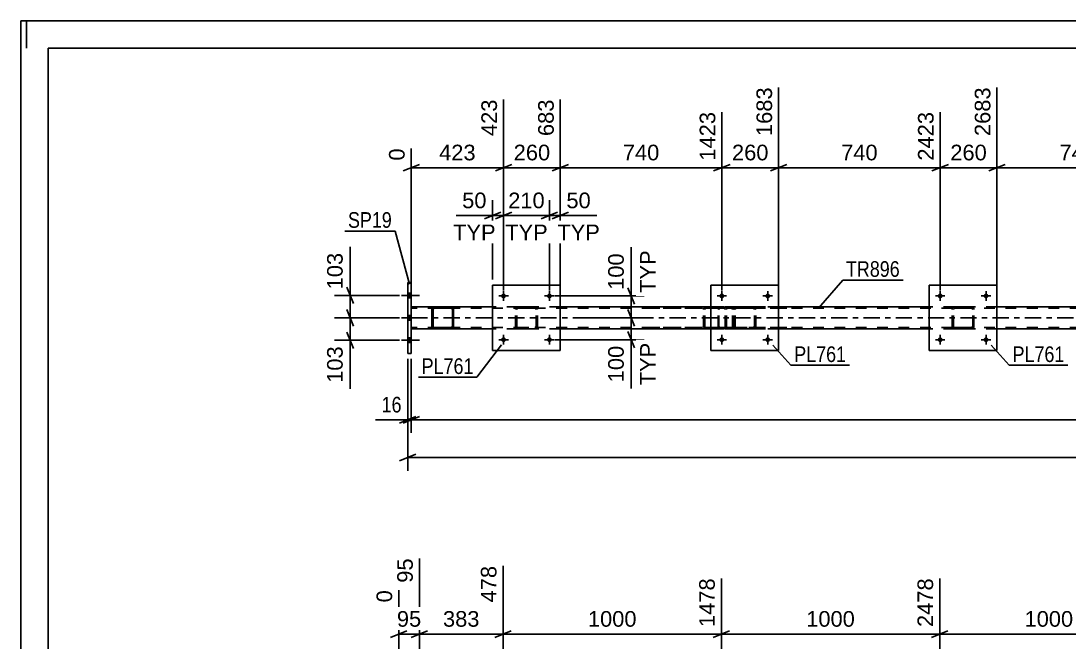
# Model space of a CAD drawing. Header units: millimetres. Extents: x 0 to 841, y 0 to 594.
# Drawn here: x 0 to 192, y 480.3 to 594 of the extents above; entities that cross this region are included whole.
import ezdxf

# ---------------------------------------------------------------- set-up
doc = ezdxf.new("R2010")
doc.units = ezdxf.units.MM
doc.linetypes.add('DXK_LINE_DOT2', pattern=[3.9198, 1.9599, -1.9599])
doc.linetypes.add('DXK_LINE_DOT3', pattern=[5.9187, 2.979, -0.9799, 0.9799, -0.9799])
doc.styles.add('Arial', font='ARIAL.TTF', dxfattribs={"height": 0.2})
doc.styles.add('Arial Narrow', font='ARIALN.TTF', dxfattribs={"height": 0.2})

# ---------------------------------------------------------------- blocks, each defined once
blk = doc.blocks.new('Unknown-717034467-1133')
at = {"color": 5, "linetype": 'Continuous'}
for p, q in [((841, 594), (0, 594)), ((0, 594), (0, 0)), ((1, 589), (1, 594)), ((836, 589), (5, 589)), ((5, 589), (5, 5))]:
    blk.add_line(p, q, dxfattribs=at)
blk = doc.blocks.new('Part-717034467-5721 - 5637')
at = {"color": 7, "linetype": 'DXK_LINE_DOT2'}
for p, q in [((130.91, 541.6), (131.1, 541.64)), ((131.1, 541.64), (130.91, 541.6)), ((131.1, 541.64), (134.14, 541.64)), ((131.1, 541.64), (131.1, 541.64)), ((131.1, 541.64), (134.14, 541.64)), ((134.14, 541.64), (134.14, 541.64)), ((134.14, 541.64), (134.32, 541.6)), ((134.32, 541.6), (134.14, 541.64)), ((130.62, 541.16), (130.65, 541.34)), ((130.65, 541.34), (130.62, 541.16)), ((130.62, 538.12), (130.62, 541.16)), ((130.86, 541.16), (130.88, 541.25)), ((130.88, 541.25), (130.86, 541.16)), ((130.86, 538.12), (130.86, 541.16)), ((130.88, 541.25), (130.93, 541.33)), ((130.93, 541.33), (130.88, 541.25)), ((130.93, 541.33), (131.01, 541.38)), ((131.01, 541.38), (130.93, 541.33)), ((131.01, 541.38), (131.1, 541.4)), ((131.1, 541.4), (131.01, 541.38)), ((131.1, 541.4), (134.14, 541.4)), ((131.1, 541.4), (131.1, 541.4)), ((134.14, 541.4), (131.1, 541.4)), ((134.14, 541.4), (134.14, 541.4)), ((134.14, 541.4), (134.23, 541.38)), ((134.23, 541.38), (134.14, 541.4)), ((134.23, 541.38), (134.31, 541.33)), ((134.31, 541.33), (134.23, 541.38)), ((134.31, 541.33), (134.36, 541.25)), ((134.36, 541.25), (134.31, 541.33)), ((134.36, 541.25), (134.38, 541.16)), ((134.38, 541.16), (134.36, 541.25)), ((134.38, 538.12), (134.38, 541.16)), ((134.58, 541.34), (134.62, 541.16)), ((134.62, 541.16), (134.58, 541.34)), ((134.62, 538.12), (134.62, 541.16)), ((130.65, 537.93), (130.62, 538.12)), ((130.62, 538.12), (130.65, 537.93)), ((130.88, 538.02), (130.86, 538.12)), ((130.86, 538.12), (130.88, 538.03)), ((130.88, 538.03), (130.93, 537.95)), ((130.93, 537.95), (130.88, 538.02)), ((131.01, 537.89), (130.93, 537.95)), ((130.93, 537.95), (131.01, 537.9)), ((131.01, 537.9), (131.1, 537.88)), ((131.1, 537.88), (131.01, 537.89)), ((131.1, 537.88), (134.14, 537.88)), ((131.1, 537.88), (131.1, 537.88)), ((131.1, 537.88), (134.14, 537.88)), ((134.14, 537.88), (134.23, 537.9)), ((134.23, 537.89), (134.14, 537.88)), ((134.14, 537.88), (134.14, 537.88)), ((134.31, 537.95), (134.23, 537.89)), ((134.23, 537.9), (134.31, 537.95)), ((134.31, 537.95), (134.36, 538.03)), ((134.36, 538.02), (134.31, 537.95)), ((134.38, 538.12), (134.36, 538.02)), ((134.36, 538.03), (134.38, 538.12)), ((134.62, 538.12), (134.58, 537.93)), ((134.58, 537.93), (134.62, 538.12)), ((131.1, 537.64), (130.91, 537.67)), ((130.91, 537.67), (131.1, 537.64)), ((131.1, 537.64), (134.14, 537.64)), ((131.1, 537.64), (131.1, 537.64)), ((131.1, 537.64), (134.14, 537.64)), ((134.32, 537.67), (134.14, 537.64)), ((134.14, 537.64), (134.32, 537.67)), ((134.14, 537.64), (134.14, 537.64))]:
    blk.add_line(p, q, dxfattribs=at)
at = {"color": 7, "linetype": 'DXK_LINE_DOT3'}
blk.add_line((132.62, 539.64), (132.62, 539.64), dxfattribs=at)
at = {"color": 7, "linetype": 'DXK_LINE_DOT2'}
for centre, start, end in [((131.1, 541.16), 112.5, 157.5), ((131.1, 541.16), 112.5, 157.5), ((134.14, 541.16), 22.5, 67.5), ((134.14, 541.16), 22.5, 67.5), ((131.1, 538.12), 202.5, 247.5), ((131.1, 538.12), 202.5, 247.5), ((134.14, 538.12), 292.5, 337.5), ((134.14, 538.12), 292.5, 337.5)]:
    blk.add_arc(centre, 0.48, start, end, dxfattribs=at)
blk = doc.blocks.new('Bolt-717034467-5704 - 5637')
at = {"linetype": 'Continuous'}
for points in [[(128.86, 535.64, -1), (127.98, 535.64, -1)], [(137.26, 535.64, -1), (136.38, 535.64, -1)]]:
    blk.add_hatch(color=1, dxfattribs=at).paths.add_polyline_path(points)
at = {"color": 1, "linetype": 'Continuous'}
for p, q in [((128.42, 536.52), (128.42, 534.76)), ((136.82, 536.52), (136.82, 534.76)), ((127.54, 535.64), (129.3, 535.64)), ((135.94, 535.64), (137.7, 535.64))]:
    blk.add_line(p, q, dxfattribs=at)
blk = doc.blocks.new('Part-717034467-5661 - 5637')
at = {"color": 2, "linetype": 'Continuous'}
for p, q in [((71.5, 541.64), (75.76, 541.64)), ((86.42, 541.64), (78.8, 541.64)), ((126.42, 541.64), (98.82, 541.64)), ((166.42, 541.64), (138.82, 541.64)), ((206.42, 541.64), (178.82, 541.64)), ((71.5, 537.64), (75.76, 537.64)), ((86.42, 537.64), (78.8, 537.64)), ((126.42, 537.64), (98.82, 537.64)), ((166.42, 537.64), (138.82, 537.64)), ((206.42, 537.64), (178.82, 537.64))]:
    blk.add_line(p, q, dxfattribs=at)
at = {"color": 7, "linetype": 'DXK_LINE_DOT2'}
for p, q in [((71.5, 541.64), (71.5, 537.64)), ((78.8, 541.64), (75.76, 541.64)), ((98.82, 541.64), (86.42, 541.64)), ((138.82, 541.64), (126.42, 541.64)), ((178.82, 541.64), (166.42, 541.64)), ((746.82, 541.4), (71.5, 541.4)), ((746.82, 537.88), (71.5, 537.88)), ((78.8, 537.64), (75.76, 537.64)), ((98.82, 537.64), (86.42, 537.64)), ((138.82, 537.64), (126.42, 537.64)), ((178.82, 537.64), (166.42, 537.64))]:
    blk.add_line(p, q, dxfattribs=at)
at = {"color": 7, "linetype": 'DXK_LINE_DOT3'}
blk.add_line((71.5, 539.64), (746.82, 539.64), dxfattribs=at)
blk = doc.blocks.new('Part-717034467-5726 - 5637')
at = {"color": 2, "linetype": 'Continuous'}
for p, q in [((126.42, 545.64), (126.42, 533.64)), ((126.42, 545.64), (138.82, 545.64)), ((138.82, 545.64), (138.82, 533.64)), ((126.42, 533.64), (138.82, 533.64))]:
    blk.add_line(p, q, dxfattribs=at)
blk = doc.blocks.new('Bolt-717034467-5662 - 5637')
at = {"linetype": 'Continuous'}
for points in [[(71.5, 543.3), (71.5, 544.18), (70.86, 544.18), (70.86, 543.3)], [(71.5, 543.3), (71.5, 544.18), (70.86, 544.18), (70.86, 543.3)], [(71.5, 543.3), (71.5, 544.18), (70.86, 544.18), (70.86, 543.3)], [(71.5, 539.2), (71.5, 540.08), (70.86, 540.08), (70.86, 539.2)], [(71.5, 539.2), (71.5, 540.08), (70.86, 540.08), (70.86, 539.2)], [(71.5, 535.1), (71.5, 535.98), (70.86, 535.98), (70.86, 535.1)], [(71.5, 535.1), (71.5, 535.98), (70.86, 535.98), (70.86, 535.1)], [(71.5, 535.1), (71.5, 535.98), (70.86, 535.98), (70.86, 535.1)]]:
    blk.add_hatch(color=1, dxfattribs=at).paths.add_polyline_path(points)
at = {"color": 1, "linetype": 'Continuous'}
for p, q in [((69.7, 543.74), (73.02, 543.74)), ((69.7, 543.74), (73.02, 543.74)), ((69.7, 543.74), (73.02, 543.74)), ((70.86, 544.18), (71.5, 544.18)), ((70.86, 544.18), (71.5, 544.18)), ((70.86, 544.18), (71.5, 544.18)), ((70.86, 543.3), (71.5, 543.3)), ((70.86, 543.3), (71.5, 543.3)), ((70.86, 543.3), (71.5, 543.3)), ((69.7, 539.64), (73.02, 539.64)), ((69.7, 539.64), (73.02, 539.64)), ((70.86, 540.08), (71.5, 540.08)), ((70.86, 540.08), (71.5, 540.08)), ((70.86, 539.2), (71.5, 539.2)), ((70.86, 539.2), (71.5, 539.2)), ((70.86, 535.98), (71.5, 535.98)), ((70.86, 535.98), (71.5, 535.98)), ((70.86, 535.98), (71.5, 535.98)), ((69.7, 535.54), (73.02, 535.54)), ((69.7, 535.54), (73.02, 535.54)), ((69.7, 535.54), (73.02, 535.54)), ((70.86, 535.1), (71.5, 535.1)), ((70.86, 535.1), (71.5, 535.1)), ((70.86, 535.1), (71.5, 535.1))]:
    blk.add_line(p, q, dxfattribs=at)
blk = doc.blocks.new('Bolt-717034467-5705 - 5637')
at = {"linetype": 'Continuous'}
for points in [[(128.86, 543.64, -1), (127.98, 543.64, -1)], [(137.26, 543.64, -1), (136.38, 543.64, -1)]]:
    blk.add_hatch(color=1, dxfattribs=at).paths.add_polyline_path(points)
at = {"color": 1, "linetype": 'Continuous'}
for p, q in [((127.54, 543.64), (129.3, 543.64)), ((128.42, 544.52), (128.42, 542.76)), ((135.94, 543.64), (137.7, 543.64)), ((136.82, 544.52), (136.82, 542.76))]:
    blk.add_line(p, q, dxfattribs=at)
blk = doc.blocks.new('Bolt-717034467-5706 - 5637')
at = {"linetype": 'Continuous'}
for points in [[(88.86, 535.64, -1), (87.98, 535.64, -1)], [(97.26, 535.64, -1), (96.38, 535.64, -1)]]:
    blk.add_hatch(color=1, dxfattribs=at).paths.add_polyline_path(points)
at = {"color": 1, "linetype": 'Continuous'}
for p, q in [((88.42, 536.52), (88.42, 534.76)), ((96.82, 536.52), (96.82, 534.76)), ((87.54, 535.64), (89.3, 535.64)), ((95.94, 535.64), (97.7, 535.64))]:
    blk.add_line(p, q, dxfattribs=at)
blk = doc.blocks.new('Bolt-717034467-5707 - 5637')
at = {"linetype": 'Continuous'}
for points in [[(88.86, 543.64, -1), (87.98, 543.64, -1)], [(97.26, 543.64, -1), (96.38, 543.64, -1)]]:
    blk.add_hatch(color=1, dxfattribs=at).paths.add_polyline_path(points)
at = {"color": 1, "linetype": 'Continuous'}
for p, q in [((87.54, 543.64), (89.3, 543.64)), ((88.42, 544.52), (88.42, 542.76)), ((95.94, 543.64), (97.7, 543.64)), ((96.82, 544.52), (96.82, 542.76))]:
    blk.add_line(p, q, dxfattribs=at)
blk = doc.blocks.new('Part-717034467-5729 - 5637')
at = {"color": 7, "linetype": 'DXK_LINE_DOT2'}
for p, q in [((90.91, 541.6), (91.1, 541.64)), ((91.1, 541.64), (90.91, 541.6)), ((91.1, 541.64), (94.14, 541.64)), ((91.1, 541.64), (91.1, 541.64)), ((91.1, 541.64), (94.14, 541.64)), ((94.14, 541.64), (94.14, 541.64)), ((94.14, 541.64), (94.32, 541.6)), ((94.32, 541.6), (94.14, 541.64)), ((90.62, 541.16), (90.65, 541.34)), ((90.65, 541.34), (90.62, 541.16)), ((90.62, 538.12), (90.62, 541.16)), ((90.86, 541.16), (90.87, 541.25)), ((90.87, 541.25), (90.86, 541.16)), ((90.86, 538.12), (90.86, 541.16)), ((90.87, 541.25), (90.93, 541.33)), ((90.93, 541.33), (90.87, 541.25)), ((90.93, 541.33), (91, 541.38)), ((91, 541.38), (90.93, 541.33)), ((91, 541.38), (91.1, 541.4)), ((91.1, 541.4), (91, 541.38)), ((91.1, 541.4), (94.14, 541.4)), ((91.1, 541.4), (91.1, 541.4)), ((94.14, 541.4), (91.1, 541.4)), ((94.14, 541.4), (94.14, 541.4)), ((94.14, 541.4), (94.23, 541.38)), ((94.23, 541.38), (94.14, 541.4)), ((94.23, 541.38), (94.31, 541.33)), ((94.31, 541.33), (94.23, 541.38)), ((94.31, 541.33), (94.36, 541.25)), ((94.36, 541.25), (94.31, 541.33)), ((94.36, 541.25), (94.38, 541.16)), ((94.38, 541.16), (94.36, 541.25)), ((94.38, 538.12), (94.38, 541.16)), ((94.58, 541.34), (94.62, 541.16)), ((94.62, 541.16), (94.58, 541.34)), ((94.62, 538.12), (94.62, 541.16)), ((90.65, 537.93), (90.62, 538.12)), ((90.62, 538.12), (90.65, 537.93)), ((90.87, 538.02), (90.86, 538.12)), ((90.86, 538.12), (90.87, 538.03)), ((90.87, 538.03), (90.93, 537.95)), ((90.93, 537.95), (90.87, 538.02)), ((91, 537.89), (90.93, 537.95)), ((90.93, 537.95), (91, 537.9)), ((91, 537.9), (91.1, 537.88)), ((91.1, 537.88), (91, 537.89)), ((91.1, 537.88), (94.14, 537.88)), ((91.1, 537.88), (91.1, 537.88)), ((91.1, 537.88), (94.14, 537.88)), ((94.14, 537.88), (94.23, 537.9)), ((94.23, 537.89), (94.14, 537.88)), ((94.14, 537.88), (94.14, 537.88)), ((94.31, 537.95), (94.23, 537.89)), ((94.23, 537.9), (94.31, 537.95)), ((94.31, 537.95), (94.36, 538.03)), ((94.36, 538.02), (94.31, 537.95)), ((94.38, 538.12), (94.36, 538.02)), ((94.36, 538.03), (94.38, 538.12)), ((94.62, 538.12), (94.58, 537.93)), ((94.58, 537.93), (94.62, 538.12)), ((91.1, 537.64), (90.91, 537.67)), ((90.91, 537.67), (91.1, 537.64)), ((91.1, 537.64), (94.14, 537.64)), ((91.1, 537.64), (91.1, 537.64)), ((91.1, 537.64), (94.14, 537.64)), ((94.32, 537.67), (94.14, 537.64)), ((94.14, 537.64), (94.32, 537.67)), ((94.14, 537.64), (94.14, 537.64))]:
    blk.add_line(p, q, dxfattribs=at)
at = {"color": 7, "linetype": 'DXK_LINE_DOT3'}
blk.add_line((92.62, 539.64), (92.62, 539.64), dxfattribs=at)
at = {"color": 7, "linetype": 'DXK_LINE_DOT2'}
for centre, start, end in [((91.1, 541.16), 112.5, 157.5), ((91.1, 541.16), 112.5, 157.5), ((94.14, 541.16), 22.5, 67.5), ((94.14, 541.16), 22.5, 67.5), ((91.1, 538.12), 202.5, 247.5), ((91.1, 538.12), 202.5, 247.5), ((94.14, 538.12), 292.5, 337.5), ((94.14, 538.12), 292.5, 337.5)]:
    blk.add_arc(centre, 0.48, start, end, dxfattribs=at)
blk = doc.blocks.new('Part-717034467-5734 - 5637')
at = {"color": 2, "linetype": 'Continuous'}
for p, q in [((86.42, 545.64), (86.42, 533.64)), ((86.42, 545.64), (98.82, 545.64)), ((98.82, 545.64), (98.82, 533.64)), ((86.42, 533.64), (98.82, 533.64))]:
    blk.add_line(p, q, dxfattribs=at)
blk = doc.blocks.new('Part-717034467-5737 - 5637')
at = {"color": 2, "linetype": 'Continuous'}
for p, q in [((75.76, 541.64), (75.58, 541.6)), ((75.76, 541.64), (78.8, 541.64)), ((78.99, 541.6), (78.8, 541.64)), ((75.32, 541.34), (75.28, 541.16)), ((75.28, 538.12), (75.28, 541.16)), ((75.52, 541.16), (75.54, 541.25)), ((75.52, 538.12), (75.52, 541.16)), ((75.54, 541.25), (75.59, 541.33)), ((75.67, 541.38), (75.59, 541.33)), ((75.76, 541.4), (75.67, 541.38)), ((75.76, 541.4), (78.8, 541.4)), ((78.8, 541.4), (78.9, 541.38)), ((78.9, 541.38), (78.97, 541.33)), ((78.97, 541.33), (79.03, 541.25)), ((79.03, 541.25), (79.04, 541.16)), ((79.04, 541.16), (79.04, 538.12)), ((79.28, 541.16), (79.25, 541.34)), ((79.28, 541.16), (79.28, 538.12)), ((75.28, 538.12), (75.32, 537.93)), ((75.54, 538.03), (75.52, 538.12)), ((75.59, 537.95), (75.54, 538.03)), ((75.59, 537.95), (75.67, 537.9)), ((75.67, 537.9), (75.76, 537.88)), ((75.76, 537.88), (78.8, 537.88)), ((78.9, 537.9), (78.8, 537.88)), ((78.97, 537.95), (78.9, 537.9)), ((79.03, 538.03), (78.97, 537.95)), ((79.04, 538.12), (79.03, 538.03)), ((79.25, 537.93), (79.28, 538.12)), ((75.58, 537.67), (75.76, 537.64)), ((75.76, 537.64), (78.8, 537.64)), ((78.8, 537.64), (78.99, 537.67))]:
    blk.add_line(p, q, dxfattribs=at)
at = {"color": 7, "linetype": 'DXK_LINE_DOT2'}
for p, q in [((75.58, 541.6), (75.76, 541.64)), ((78.8, 541.64), (78.99, 541.6)), ((75.28, 541.16), (75.32, 541.34)), ((79.25, 541.34), (79.28, 541.16)), ((75.32, 537.93), (75.28, 538.12)), ((79.28, 538.12), (79.25, 537.93)), ((75.76, 537.64), (75.58, 537.67)), ((78.99, 537.67), (78.8, 537.64))]:
    blk.add_line(p, q, dxfattribs=at)
at = {"color": 2, "linetype": 'Continuous'}
for centre, start, end in [((75.76, 541.16), 112.5, 157.5), ((78.8, 541.16), 22.5, 67.5), ((75.76, 538.12), 202.5, 247.5), ((78.8, 538.12), 292.5, 337.5)]:
    blk.add_arc(centre, 0.48, start, end, dxfattribs=at)
at = {"color": 7, "linetype": 'DXK_LINE_DOT2'}
for centre, start, end in [((75.76, 541.16), 112.5, 157.5), ((78.8, 541.16), 22.5, 67.5), ((75.76, 538.12), 202.5, 247.5), ((78.8, 538.12), 292.5, 337.5)]:
    blk.add_arc(centre, 0.48, start, end, dxfattribs=at)
blk = doc.blocks.new('Bolt-717034467-5930 - 5637')
at = {"linetype": 'Continuous'}
for points in [[(168.86, 535.64, -1), (167.98, 535.64, -1)], [(177.26, 535.64, -1), (176.38, 535.64, -1)]]:
    blk.add_hatch(color=1, dxfattribs=at).paths.add_polyline_path(points)
at = {"color": 1, "linetype": 'Continuous'}
for p, q in [((168.42, 536.52), (168.42, 534.76)), ((176.82, 536.52), (176.82, 534.76)), ((167.54, 535.64), (169.3, 535.64)), ((175.94, 535.64), (177.7, 535.64))]:
    blk.add_line(p, q, dxfattribs=at)
blk = doc.blocks.new('Part-717034467-5874 - 5637')
at = {"color": 2, "linetype": 'Continuous'}
for p, q in [((71.5, 546.14), (70.86, 546.14)), ((70.86, 546.14), (70.86, 533.14)), ((71.5, 546.14), (71.5, 533.14)), ((71.5, 533.14), (70.86, 533.14))]:
    blk.add_line(p, q, dxfattribs=at)
blk = doc.blocks.new('Part-717034467-5876 - 5637')
at = {"color": 7, "linetype": 'DXK_LINE_DOT2'}
for p, q in [((127.92, 541.6), (127.83, 541.5)), ((128.03, 541.64), (127.92, 541.6)), ((140.31, 541.64), (128.03, 541.64)), ((129.3, 541.64), (129.3, 541.4)), ((130.31, 541.6), (130.12, 541.64)), ((127.78, 541.34), (127.76, 541.16)), ((127.76, 538.12), (127.76, 541.16)), ((127.83, 541.5), (127.78, 541.34)), ((127.89, 541.16), (127.9, 541.25)), ((127.89, 538.12), (127.89, 541.16)), ((127.9, 541.25), (127.93, 541.33)), ((127.93, 541.33), (127.97, 541.38)), ((127.97, 541.38), (128.03, 541.4)), ((140.31, 541.4), (128.03, 541.4)), ((130.12, 541.4), (130.21, 541.38)), ((130.21, 541.38), (130.3, 541.33)), ((130.3, 541.33), (130.35, 541.25)), ((130.35, 541.25), (130.37, 541.16)), ((130.37, 538.12), (130.37, 541.16)), ((130.58, 541.33), (130.58, 541.34)), ((130.62, 541.16), (130.58, 541.33)), ((130.62, 538.12), (130.62, 541.16)), ((127.76, 538.12), (127.78, 537.93)), ((127.78, 537.93), (127.83, 537.78)), ((127.83, 537.78), (127.92, 537.67)), ((127.9, 538.03), (127.89, 538.12)), ((127.93, 537.95), (127.9, 538.03)), ((127.97, 537.9), (127.93, 537.95)), ((128.03, 537.88), (127.97, 537.9)), ((140.31, 537.88), (128.03, 537.88)), ((129.3, 537.64), (129.3, 537.88)), ((130.21, 537.9), (130.12, 537.88)), ((130.3, 537.95), (130.21, 537.9)), ((130.35, 538.03), (130.3, 537.95)), ((130.37, 538.12), (130.35, 538.03)), ((130.58, 537.93), (130.62, 538.12)), ((127.92, 537.67), (128.03, 537.64)), ((140.31, 537.64), (128.03, 537.64)), ((130.12, 537.64), (130.31, 537.67))]:
    blk.add_line(p, q, dxfattribs=at)
for centre, start, end in [((130.13, 541.14), 23.8494, 68.8059), ((130.13, 538.13), 291.1941, 336.1506)]:
    blk.add_arc(centre, 0.492, start, end, dxfattribs=at)
blk = doc.blocks.new('Part-717034467-5885 - 5637')
at = {"color": 7, "linetype": 'DXK_LINE_DOT2'}
for p, q in [((128.79, 541.64), (113.66, 541.64)), ((125.56, 541.64), (125.36, 541.6)), ((128.99, 541.6), (128.79, 541.64)), ((128.79, 541.4), (113.66, 541.4)), ((125.08, 541.33), (125.05, 541.16)), ((125.05, 538.12), (125.05, 541.16)), ((125.08, 541.34), (125.08, 541.33)), ((125.3, 541.16), (125.32, 541.25)), ((125.3, 538.12), (125.3, 541.16)), ((125.32, 541.25), (125.38, 541.33)), ((125.38, 541.33), (125.46, 541.38)), ((125.46, 541.38), (125.56, 541.4)), ((128.79, 541.4), (128.89, 541.38)), ((128.89, 541.38), (128.97, 541.33)), ((128.97, 541.33), (129.03, 541.25)), ((129.03, 541.25), (129.05, 541.16)), ((129.05, 538.12), (129.05, 541.16)), ((129.27, 541.33), (129.26, 541.34)), ((129.3, 541.16), (129.27, 541.33)), ((129.3, 538.12), (129.3, 541.16)), ((128.79, 537.88), (113.66, 537.88)), ((125.05, 538.12), (125.08, 537.93)), ((125.32, 538.03), (125.3, 538.12)), ((125.38, 537.95), (125.32, 538.03)), ((125.46, 537.9), (125.38, 537.95)), ((125.56, 537.88), (125.46, 537.9)), ((128.89, 537.9), (128.79, 537.88)), ((128.97, 537.95), (128.89, 537.9)), ((129.03, 538.03), (128.97, 537.95)), ((129.05, 538.12), (129.03, 538.03)), ((129.26, 537.93), (129.3, 538.12)), ((128.79, 537.64), (113.66, 537.64)), ((125.36, 537.67), (125.56, 537.64)), ((128.79, 537.64), (128.99, 537.67))]:
    blk.add_line(p, q, dxfattribs=at)
for centre, start, end in [((125.54, 541.14), 110.7583, 155.68), ((128.81, 541.14), 24.32, 69.2417), ((125.54, 538.14), 204.32, 249.2417), ((128.81, 538.14), 290.7583, 335.68)]:
    blk.add_arc(centre, 0.496, start, end, dxfattribs=at)
blk = doc.blocks.new('Part-717034467-5924 - 5637')
at = {"color": 7, "linetype": 'DXK_LINE_DOT2'}
for p, q in [((170.91, 541.6), (171.1, 541.64)), ((171.1, 541.64), (170.91, 541.6)), ((171.1, 541.64), (174.14, 541.64)), ((171.1, 541.64), (171.1, 541.64)), ((171.1, 541.64), (174.14, 541.64)), ((174.14, 541.64), (174.14, 541.64)), ((174.14, 541.64), (174.32, 541.6)), ((174.32, 541.6), (174.14, 541.64)), ((170.62, 541.16), (170.65, 541.34)), ((170.65, 541.34), (170.62, 541.16)), ((170.62, 538.12), (170.62, 541.16)), ((170.86, 541.16), (170.88, 541.25)), ((170.88, 541.25), (170.86, 541.16)), ((170.86, 538.12), (170.86, 541.16)), ((170.88, 541.25), (170.93, 541.33)), ((170.93, 541.33), (170.88, 541.25)), ((170.93, 541.33), (171.01, 541.38)), ((171.01, 541.38), (170.93, 541.33)), ((171.01, 541.38), (171.1, 541.4)), ((171.1, 541.4), (171.01, 541.38)), ((171.1, 541.4), (174.14, 541.4)), ((171.1, 541.4), (171.1, 541.4)), ((174.14, 541.4), (171.1, 541.4)), ((174.14, 541.4), (174.14, 541.4)), ((174.14, 541.4), (174.23, 541.38)), ((174.23, 541.38), (174.14, 541.4)), ((174.23, 541.38), (174.31, 541.33)), ((174.31, 541.33), (174.23, 541.38)), ((174.31, 541.33), (174.36, 541.25)), ((174.36, 541.25), (174.31, 541.33)), ((174.36, 541.25), (174.38, 541.16)), ((174.38, 541.16), (174.36, 541.25)), ((174.38, 538.12), (174.38, 541.16)), ((174.58, 541.34), (174.62, 541.16)), ((174.62, 541.16), (174.58, 541.34)), ((174.62, 538.12), (174.62, 541.16)), ((170.65, 537.93), (170.62, 538.12)), ((170.62, 538.12), (170.65, 537.93)), ((170.88, 538.02), (170.86, 538.12)), ((170.86, 538.12), (170.88, 538.03)), ((170.88, 538.03), (170.93, 537.95)), ((170.93, 537.95), (170.88, 538.02)), ((171.01, 537.89), (170.93, 537.95)), ((170.93, 537.95), (171.01, 537.9)), ((171.01, 537.9), (171.1, 537.88)), ((171.1, 537.88), (171.01, 537.89)), ((171.1, 537.88), (174.14, 537.88)), ((171.1, 537.88), (171.1, 537.88)), ((171.1, 537.88), (174.14, 537.88)), ((174.14, 537.88), (174.23, 537.9)), ((174.23, 537.89), (174.14, 537.88)), ((174.14, 537.88), (174.14, 537.88)), ((174.31, 537.95), (174.23, 537.89)), ((174.23, 537.9), (174.31, 537.95)), ((174.31, 537.95), (174.36, 538.03)), ((174.36, 538.02), (174.31, 537.95)), ((174.38, 538.12), (174.36, 538.02)), ((174.36, 538.03), (174.38, 538.12)), ((174.62, 538.12), (174.58, 537.93)), ((174.58, 537.93), (174.62, 538.12)), ((171.1, 537.64), (170.91, 537.67)), ((170.91, 537.67), (171.1, 537.64)), ((171.1, 537.64), (174.14, 537.64)), ((171.1, 537.64), (171.1, 537.64)), ((171.1, 537.64), (174.14, 537.64)), ((174.32, 537.67), (174.14, 537.64)), ((174.14, 537.64), (174.32, 537.67)), ((174.14, 537.64), (174.14, 537.64))]:
    blk.add_line(p, q, dxfattribs=at)
at = {"color": 7, "linetype": 'DXK_LINE_DOT3'}
blk.add_line((172.62, 539.64), (172.62, 539.64), dxfattribs=at)
at = {"color": 7, "linetype": 'DXK_LINE_DOT2'}
for centre, start, end in [((171.1, 541.16), 112.5, 157.5), ((171.1, 541.16), 112.5, 157.5), ((174.14, 541.16), 22.5, 67.5), ((174.14, 541.16), 22.5, 67.5), ((171.1, 538.12), 202.5, 247.5), ((171.1, 538.12), 202.5, 247.5), ((174.14, 538.12), 292.5, 337.5), ((174.14, 538.12), 292.5, 337.5)]:
    blk.add_arc(centre, 0.48, start, end, dxfattribs=at)
blk = doc.blocks.new('Part-717034467-5929 - 5637')
at = {"color": 2, "linetype": 'Continuous'}
for p, q in [((166.42, 545.64), (166.42, 533.64)), ((166.42, 545.64), (178.82, 545.64)), ((178.82, 545.64), (178.82, 533.64)), ((166.42, 533.64), (178.82, 533.64))]:
    blk.add_line(p, q, dxfattribs=at)
blk = doc.blocks.new('Bolt-717034467-5931 - 5637')
at = {"linetype": 'Continuous'}
for points in [[(168.86, 543.64, -1), (167.98, 543.64, -1)], [(177.26, 543.64, -1), (176.38, 543.64, -1)]]:
    blk.add_hatch(color=1, dxfattribs=at).paths.add_polyline_path(points)
at = {"color": 1, "linetype": 'Continuous'}
for p, q in [((167.54, 543.64), (169.3, 543.64)), ((168.42, 544.52), (168.42, 542.76)), ((175.94, 543.64), (177.7, 543.64)), ((176.82, 544.52), (176.82, 542.76))]:
    blk.add_line(p, q, dxfattribs=at)
blk = doc.blocks.new('StraightDimension-717034467-6713 - 5637')
at = {"color": 7, "linetype": 'Continuous'}
for p, q in [((86.42, 546.64), (86.42, 561.21)), ((88.42, 544.64), (88.42, 561.21)), ((84.92, 557.76), (87.92, 558.96)), ((89.92, 558.96), (86.92, 557.76)), ((86.42, 558.36), (88.42, 558.36))]:
    blk.add_line(p, q, dxfattribs=at)
at = {"color": 0}
blk.add_wipeout([(85.89, 559.11), (85.89, 563.31), (80.24, 563.31), (80.24, 559.11)], dxfattribs=at)
at = {"color": 7, "linetype": 'Continuous'}
blk.add_line((86.42, 558.36), (79.72, 558.36), dxfattribs=at)
at = {"color": 3, "style": 'Arial'}
blk.add_text('50', height=2.865, dxfattribs=at).set_placement((80.84, 559.71))
at = {"color": 0, "linetype": 'Continuous'}
blk.add_wipeout([(87.56, 553.26), (87.56, 557.46), (78.58, 557.46), (78.58, 553.26)], dxfattribs=at)
at = {"color": 7, "linetype": 'Continuous'}
blk.add_line((86.42, 558.36), (79.72, 558.36), dxfattribs=at)
at = {"color": 3, "linetype": 'Continuous', "style": 'Arial'}
blk.add_text('TYP', height=2.865, dxfattribs=at).set_placement((79.18, 553.86))
blk = doc.blocks.new('StraightDimension-717034467-20759 - 5637')
at = {"color": 7, "linetype": 'Continuous'}
for p, q in [((98.82, 542.64), (98.82, 579.6)), ((128.42, 544.64), (128.42, 577.32)), ((100.32, 567.73), (97.32, 566.53)), ((98.82, 567.13), (128.42, 567.13)), ((126.92, 566.53), (129.92, 567.73))]:
    blk.add_line(p, q, dxfattribs=at)
at = {"color": 0, "linetype": 'Continuous'}
blk.add_wipeout([(127.82, 577.92), (123.62, 577.92), (123.62, 567.83), (127.82, 567.83)], dxfattribs=at)
at = {"color": 0}
blk.add_wipeout([(117.55, 567.88), (117.55, 572.08), (109.68, 572.08), (109.68, 567.88)], dxfattribs=at)
at = {"color": 3, "linetype": 'Continuous', "style": 'Arial'}
blk.add_text('1423', height=2.865, rotation=90.0002, dxfattribs=at).set_placement((127.22, 568.43))
at = {"color": 3, "style": 'Arial'}
blk.add_text('740', height=2.865, dxfattribs=at).set_placement((110.28, 568.48))
blk = doc.blocks.new('StraightDimension-717034467-9779 - 5637')
at = {"color": 7, "linetype": 'Continuous'}
for p, q in [((71.5, 532.14), (71.5, 518.56)), ((73, 521.56), (70, 520.36)), ((71.5, 520.96), (780.67, 520.96))]:
    blk.add_line(p, q, dxfattribs=at)
blk = doc.blocks.new('StraightDimension-717034467-9780 - 5637')
at = {"color": 7, "linetype": 'Continuous'}
for p, q in [((70.86, 532.14), (70.86, 518.56)), ((71.5, 532.14), (71.5, 518.56)), ((69.36, 520.36), (72.36, 521.56)), ((73, 521.56), (70, 520.36)), ((70.86, 520.96), (71.5, 520.96))]:
    blk.add_line(p, q, dxfattribs=at)
at = {"color": 0}
blk.add_wipeout([(70.33, 521.71), (70.33, 525.91), (65.48, 525.91), (65.48, 521.71)], dxfattribs=at)
at = {"color": 7, "linetype": 'Continuous'}
blk.add_line((70.86, 520.96), (64.95, 520.96), dxfattribs=at)
blk.add_line((70.86, 520.96), (64.95, 520.96), dxfattribs=at)
at = {"color": 3, "style": 'Arial Narrow'}
blk.add_text('16', height=2.863, dxfattribs=at).set_placement((66.08, 522.31))
blk = doc.blocks.new('StraightDimension-717034467-20760 - 5637')
at = {"color": 7, "linetype": 'Continuous'}
for p, q in [((88.42, 544.64), (88.42, 579.6)), ((98.82, 542.64), (98.82, 579.6)), ((86.92, 566.53), (89.92, 567.73)), ((88.42, 567.13), (98.82, 567.13)), ((100.32, 567.73), (97.32, 566.53))]:
    blk.add_line(p, q, dxfattribs=at)
at = {"color": 0}
blk.add_wipeout([(97.55, 567.88), (97.55, 572.08), (89.68, 572.08), (89.68, 567.88)], dxfattribs=at)
at = {"color": 0, "linetype": 'Continuous'}
blk.add_wipeout([(98.22, 580.2), (94.02, 580.2), (94.02, 572.33), (98.22, 572.33)], dxfattribs=at)
at = {"color": 3, "linetype": 'Continuous', "style": 'Arial'}
blk.add_text('683', height=2.865, rotation=90.0002, dxfattribs=at).set_placement((97.62, 572.93))
at = {"color": 3, "style": 'Arial'}
blk.add_text('260', height=2.865, dxfattribs=at).set_placement((90.28, 568.48))
blk = doc.blocks.new('StraightDimension-717034467-5968 - 5637')
at = {"color": 7, "linetype": 'Continuous'}
for p, q in [((103.32, 539.64), (114.2, 539.64)), ((111.2, 541.14), (112.4, 538.14)), ((111.8, 535.64), (111.8, 539.64)), ((112.4, 534.14), (111.2, 537.14)), ((97.82, 535.64), (114.2, 535.64))]:
    blk.add_line(p, q, dxfattribs=at)
at = {"color": 0}
blk.add_wipeout([(111.05, 535.11), (106.85, 535.11), (106.85, 527.24), (111.05, 527.24)], dxfattribs=at)
at = {"color": 7, "linetype": 'Continuous'}
blk.add_line((111.8, 535.64), (111.8, 526.72), dxfattribs=at)
at = {"color": 3, "style": 'Arial'}
blk.add_text('100', height=2.865, rotation=90.0002, dxfattribs=at).set_placement((110.45, 527.84))
at = {"color": 0, "linetype": 'Continuous'}
blk.add_wipeout([(116.9, 535.66), (112.7, 535.66), (112.7, 526.69), (116.9, 526.69)], dxfattribs=at)
at = {"color": 7, "linetype": 'Continuous'}
blk.add_line((111.8, 535.64), (111.8, 526.72), dxfattribs=at)
at = {"color": 3, "linetype": 'Continuous', "style": 'Arial'}
blk.add_text('TYP', height=2.865, rotation=90.0002, dxfattribs=at).set_placement((116.3, 527.29))
blk = doc.blocks.new('StraightDimension-717034467-5991 - 5637')
at = {"color": 7, "linetype": 'Continuous'}
for p, q in [((97.82, 543.64), (114.2, 543.64)), ((111.2, 545.14), (112.4, 542.14)), ((111.8, 539.64), (111.8, 543.64)), ((103.32, 539.64), (114.2, 539.64)), ((112.4, 538.14), (111.2, 541.14))]:
    blk.add_line(p, q, dxfattribs=at)
at = {"color": 0}
blk.add_wipeout([(111.05, 552.03), (106.85, 552.03), (106.85, 544.16), (111.05, 544.16)], dxfattribs=at)
at = {"color": 7, "linetype": 'Continuous'}
blk.add_line((111.8, 543.64), (111.8, 552.56), dxfattribs=at)
at = {"color": 3, "style": 'Arial'}
blk.add_text('100', height=2.865, rotation=90.0002, dxfattribs=at).set_placement((110.45, 544.76))
at = {"color": 0, "linetype": 'Continuous'}
blk.add_wipeout([(116.9, 552.59), (112.7, 552.59), (112.7, 543.61), (116.9, 543.61)], dxfattribs=at)
at = {"color": 7, "linetype": 'Continuous'}
blk.add_line((111.8, 543.64), (111.8, 552.56), dxfattribs=at)
at = {"color": 3, "linetype": 'Continuous', "style": 'Arial'}
blk.add_text('TYP', height=2.865, rotation=90.0002, dxfattribs=at).set_placement((116.3, 544.21))
blk = doc.blocks.new('StraightDimension-717034467-6046 - 5637')
at = {"color": 7, "linetype": 'Continuous'}
for p, q in [((70.86, 532.14), (70.86, 511.65)), ((72.36, 514.65), (69.36, 513.45)), ((70.86, 514.05), (781.31, 514.05))]:
    blk.add_line(p, q, dxfattribs=at)
blk = doc.blocks.new('StraightDimension-717034467-6684 - 5637')
at = {"color": 7, "linetype": 'Continuous'}
for p, q in [((96.82, 544.64), (96.82, 561.21)), ((98.82, 546.64), (98.82, 561.21)), ((95.32, 557.76), (98.32, 558.96)), ((100.32, 558.96), (97.32, 557.76)), ((96.82, 558.36), (98.82, 558.36))]:
    blk.add_line(p, q, dxfattribs=at)
at = {"color": 0}
blk.add_wipeout([(104.99, 559.11), (104.99, 563.31), (99.34, 563.31), (99.34, 559.11)], dxfattribs=at)
at = {"color": 7, "linetype": 'Continuous'}
blk.add_line((98.82, 558.36), (105.51, 558.36), dxfattribs=at)
at = {"color": 3, "style": 'Arial'}
blk.add_text('50', height=2.865, dxfattribs=at).set_placement((99.94, 559.71))
at = {"color": 0, "linetype": 'Continuous'}
blk.add_wipeout([(106.65, 553.26), (106.65, 557.46), (97.68, 557.46), (97.68, 553.26)], dxfattribs=at)
at = {"color": 7, "linetype": 'Continuous'}
blk.add_line((98.82, 558.36), (105.51, 558.36), dxfattribs=at)
at = {"color": 3, "linetype": 'Continuous', "style": 'Arial'}
blk.add_text('TYP', height=2.865, dxfattribs=at).set_placement((98.28, 553.86))
blk = doc.blocks.new('StraightDimension-717034467-6697 - 5637')
at = {"color": 7, "linetype": 'Continuous'}
for p, q in [((88.42, 544.64), (88.42, 561.21)), ((96.82, 544.64), (96.82, 561.21)), ((86.92, 557.76), (89.92, 558.96)), ((98.32, 558.96), (95.32, 557.76)), ((88.42, 558.36), (96.82, 558.36))]:
    blk.add_line(p, q, dxfattribs=at)
at = {"color": 0}
blk.add_wipeout([(96.55, 559.11), (96.55, 563.31), (88.68, 563.31), (88.68, 559.11)], dxfattribs=at)
at = {"color": 0, "linetype": 'Continuous'}
blk.add_wipeout([(97.1, 553.26), (97.1, 557.46), (88.13, 557.46), (88.13, 553.26)], dxfattribs=at)
at = {"color": 3, "style": 'Arial'}
blk.add_text('210', height=2.865, dxfattribs=at).set_placement((89.28, 559.71))
at = {"color": 3, "linetype": 'Continuous', "style": 'Arial'}
blk.add_text('TYP', height=2.865, dxfattribs=at).set_placement((88.73, 553.86))
blk = doc.blocks.new('StraightDimension-717034467-6727 - 5637')
at = {"color": 7, "linetype": 'Continuous'}
for p, q in [((69.33, 543.74), (57.45, 543.74)), ((59.7, 545.24), (60.9, 542.24)), ((60.3, 539.64), (60.3, 543.74)), ((69.33, 539.64), (57.45, 539.64)), ((60.9, 538.14), (59.7, 541.14))]:
    blk.add_line(p, q, dxfattribs=at)
at = {"color": 0}
blk.add_wipeout([(59.55, 552.13), (55.35, 552.13), (55.35, 544.26), (59.55, 544.26)], dxfattribs=at)
at = {"color": 7, "linetype": 'Continuous'}
blk.add_line((60.3, 543.74), (60.3, 552.66), dxfattribs=at)
blk.add_line((60.3, 543.74), (60.3, 552.66), dxfattribs=at)
at = {"color": 3, "style": 'Arial'}
blk.add_text('103', height=2.865, rotation=90.0002, dxfattribs=at).set_placement((58.95, 544.86))
blk = doc.blocks.new('StraightDimension-717034467-6740 - 5637')
at = {"color": 7, "linetype": 'Continuous'}
for p, q in [((69.33, 539.64), (57.45, 539.64)), ((59.7, 541.14), (60.9, 538.14)), ((60.3, 535.54), (60.3, 539.64)), ((60.9, 534.04), (59.7, 537.04)), ((69.33, 535.54), (57.45, 535.54))]:
    blk.add_line(p, q, dxfattribs=at)
at = {"color": 0}
blk.add_wipeout([(59.55, 535.01), (55.35, 535.01), (55.35, 527.14), (59.55, 527.14)], dxfattribs=at)
at = {"color": 7, "linetype": 'Continuous'}
blk.add_line((60.3, 535.54), (60.3, 526.62), dxfattribs=at)
blk.add_line((60.3, 535.54), (60.3, 526.62), dxfattribs=at)
at = {"color": 3, "style": 'Arial'}
blk.add_text('103', height=2.865, rotation=90.0002, dxfattribs=at).set_placement((58.95, 527.74))
blk = doc.blocks.new('StraightDimension-717034467-20755 - 5637')
at = {"color": 7, "linetype": 'Continuous'}
for p, q in [((178.82, 542.64), (178.82, 581.82)), ((208.42, 544.64), (208.42, 577.32)), ((180.32, 567.73), (177.32, 566.53)), ((178.82, 567.13), (208.42, 567.13)), ((206.92, 566.53), (209.92, 567.73))]:
    blk.add_line(p, q, dxfattribs=at)
at = {"color": 0, "linetype": 'Continuous'}
blk.add_wipeout([(207.82, 577.92), (203.62, 577.92), (203.62, 567.83), (207.82, 567.83)], dxfattribs=at)
at = {"color": 0}
blk.add_wipeout([(197.55, 567.88), (197.55, 572.08), (189.68, 572.08), (189.68, 567.88)], dxfattribs=at)
at = {"color": 3, "linetype": 'Continuous', "style": 'Arial'}
blk.add_text('3423', height=2.865, rotation=90.0002, dxfattribs=at).set_placement((207.22, 568.43))
at = {"color": 3, "style": 'Arial'}
blk.add_text('740', height=2.865, dxfattribs=at).set_placement((190.28, 568.48))
blk = doc.blocks.new('StraightDimension-717034467-20756 - 5637')
at = {"color": 7, "linetype": 'Continuous'}
for p, q in [((178.82, 542.64), (178.82, 581.82)), ((168.42, 544.64), (168.42, 577.32)), ((166.92, 566.53), (169.92, 567.73)), ((168.42, 567.13), (178.82, 567.13)), ((180.32, 567.73), (177.32, 566.53))]:
    blk.add_line(p, q, dxfattribs=at)
at = {"color": 0}
blk.add_wipeout([(177.55, 567.88), (177.55, 572.08), (169.68, 572.08), (169.68, 567.88)], dxfattribs=at)
at = {"color": 0, "linetype": 'Continuous'}
blk.add_wipeout([(178.22, 582.42), (174.02, 582.42), (174.02, 572.33), (178.22, 572.33)], dxfattribs=at)
at = {"color": 3, "linetype": 'Continuous', "style": 'Arial'}
blk.add_text('2683', height=2.865, rotation=90.0002, dxfattribs=at).set_placement((177.62, 572.93))
at = {"color": 3, "style": 'Arial'}
blk.add_text('260', height=2.865, dxfattribs=at).set_placement((170.28, 568.48))
blk = doc.blocks.new('StraightDimension-717034467-20757 - 5637')
at = {"color": 7, "linetype": 'Continuous'}
for p, q in [((138.82, 542.64), (138.82, 581.82)), ((168.42, 544.64), (168.42, 577.32)), ((140.32, 567.73), (137.32, 566.53)), ((138.82, 567.13), (168.42, 567.13)), ((166.92, 566.53), (169.92, 567.73))]:
    blk.add_line(p, q, dxfattribs=at)
at = {"color": 0, "linetype": 'Continuous'}
blk.add_wipeout([(167.82, 577.92), (163.62, 577.92), (163.62, 567.83), (167.82, 567.83)], dxfattribs=at)
at = {"color": 0}
blk.add_wipeout([(157.55, 567.88), (157.55, 572.08), (149.68, 572.08), (149.68, 567.88)], dxfattribs=at)
at = {"color": 3, "linetype": 'Continuous', "style": 'Arial'}
blk.add_text('2423', height=2.865, rotation=90.0002, dxfattribs=at).set_placement((167.22, 568.43))
at = {"color": 3, "style": 'Arial'}
blk.add_text('740', height=2.865, dxfattribs=at).set_placement((150.28, 568.48))
blk = doc.blocks.new('StraightDimension-717034467-20758 - 5637')
at = {"color": 7, "linetype": 'Continuous'}
for p, q in [((138.82, 542.64), (138.82, 581.82)), ((128.42, 544.64), (128.42, 577.32)), ((126.92, 566.53), (129.92, 567.73)), ((128.42, 567.13), (138.82, 567.13)), ((140.32, 567.73), (137.32, 566.53))]:
    blk.add_line(p, q, dxfattribs=at)
at = {"color": 0}
blk.add_wipeout([(137.55, 567.88), (137.55, 572.08), (129.68, 572.08), (129.68, 567.88)], dxfattribs=at)
at = {"color": 0, "linetype": 'Continuous'}
blk.add_wipeout([(138.22, 582.42), (134.02, 582.42), (134.02, 572.33), (138.22, 572.33)], dxfattribs=at)
at = {"color": 3, "linetype": 'Continuous', "style": 'Arial'}
blk.add_text('1683', height=2.865, rotation=90.0002, dxfattribs=at).set_placement((137.62, 572.93))
at = {"color": 3, "style": 'Arial'}
blk.add_text('260', height=2.865, dxfattribs=at).set_placement((130.28, 568.48))
blk = doc.blocks.new('StraightDimension-717034467-20761 - 5637')
at = {"color": 7, "linetype": 'Continuous'}
for p, q in [((88.42, 544.64), (88.42, 579.6)), ((71.5, 542.64), (71.5, 570.65)), ((73, 567.73), (70, 566.53)), ((71.5, 567.13), (88.42, 567.13)), ((86.92, 566.53), (89.92, 567.73))]:
    blk.add_line(p, q, dxfattribs=at)
at = {"color": 0, "linetype": 'Continuous'}
blk.add_wipeout([(70.9, 571.25), (66.7, 571.25), (66.7, 567.83), (70.9, 567.83)], dxfattribs=at)
at = {"color": 0}
blk.add_wipeout([(83.89, 567.88), (83.89, 572.08), (76.02, 572.08), (76.02, 567.88)], dxfattribs=at)
at = {"color": 3, "linetype": 'Continuous', "style": 'Arial'}
blk.add_text('0', height=2.87, rotation=90.0002, dxfattribs=at).set_placement((70.3, 568.43))
at = {"color": 0, "linetype": 'Continuous'}
blk.add_wipeout([(87.82, 580.2), (83.62, 580.2), (83.62, 572.33), (87.82, 572.33)], dxfattribs=at)
at = {"color": 3, "linetype": 'Continuous', "style": 'Arial'}
blk.add_text('423', height=2.865, rotation=90.0002, dxfattribs=at).set_placement((87.22, 572.93))
at = {"color": 3, "style": 'Arial'}
blk.add_text('423', height=2.865, dxfattribs=at).set_placement((76.62, 568.48))
blk = doc.blocks.new('StraightDimension-717034467-14138 - 3663')
at = {"color": 7, "linetype": 'Continuous'}
for p, q in [((73, 440.94), (73, 495.58)), ((88.33, 447.3), (88.33, 494.2)), ((74.5, 482.33), (71.5, 481.13)), ((86.83, 481.13), (89.83, 482.33)), ((73, 481.73), (88.33, 481.73))]:
    blk.add_line(p, q, dxfattribs=at)
at = {"color": 0}
blk.add_wipeout([(84.6, 482.48), (84.6, 486.68), (76.73, 486.68), (76.73, 482.48)], dxfattribs=at)
at = {"color": 0, "linetype": 'Continuous'}
blk.add_wipeout([(87.73, 494.8), (83.53, 494.8), (83.53, 486.93), (87.73, 486.93)], dxfattribs=at)
at = {"color": 3, "linetype": 'Continuous', "style": 'Arial'}
blk.add_text('478', height=2.865, rotation=90.0002, dxfattribs=at).set_placement((87.13, 487.53))
at = {"color": 3, "style": 'Arial'}
blk.add_text('383', height=2.865, dxfattribs=at).set_placement((77.33, 483.08))
blk = doc.blocks.new('StraightDimension-717034467-14135 - 3663')
at = {"color": 7, "linetype": 'Continuous'}
for p, q in [((168.33, 447.29), (168.33, 491.93)), ((208.33, 447.3), (208.33, 491.93)), ((169.83, 482.33), (166.83, 481.13)), ((206.83, 481.13), (209.83, 482.33)), ((168.33, 481.73), (208.33, 481.73))]:
    blk.add_line(p, q, dxfattribs=at)
at = {"color": 0, "linetype": 'Continuous'}
blk.add_wipeout([(207.73, 492.53), (203.53, 492.53), (203.53, 482.43), (207.73, 482.43)], dxfattribs=at)
at = {"color": 0}
blk.add_wipeout([(193.38, 482.48), (193.38, 486.68), (183.28, 486.68), (183.28, 482.48)], dxfattribs=at)
at = {"color": 3, "linetype": 'Continuous', "style": 'Arial'}
blk.add_text('3478', height=2.865, rotation=90.0002, dxfattribs=at).set_placement((207.13, 483.03))
at = {"color": 3, "style": 'Arial'}
blk.add_text('1000', height=2.865, dxfattribs=at).set_placement((183.88, 483.08))
blk = doc.blocks.new('StraightDimension-717034467-14136 - 3663')
at = {"color": 7, "linetype": 'Continuous'}
for p, q in [((128.33, 447.3), (128.33, 491.93)), ((168.33, 447.29), (168.33, 491.93)), ((129.83, 482.33), (126.83, 481.13)), ((166.83, 481.13), (169.83, 482.33)), ((128.33, 481.73), (168.33, 481.73))]:
    blk.add_line(p, q, dxfattribs=at)
at = {"color": 0, "linetype": 'Continuous'}
blk.add_wipeout([(167.73, 492.53), (163.53, 492.53), (163.53, 482.43), (167.73, 482.43)], dxfattribs=at)
at = {"color": 0}
blk.add_wipeout([(153.38, 482.48), (153.38, 486.68), (143.28, 486.68), (143.28, 482.48)], dxfattribs=at)
at = {"color": 3, "linetype": 'Continuous', "style": 'Arial'}
blk.add_text('2478', height=2.865, rotation=90.0002, dxfattribs=at).set_placement((167.13, 483.03))
at = {"color": 3, "style": 'Arial'}
blk.add_text('1000', height=2.865, dxfattribs=at).set_placement((143.88, 483.08))
blk = doc.blocks.new('StraightDimension-717034467-14137 - 3663')
at = {"color": 7, "linetype": 'Continuous'}
for p, q in [((88.33, 447.3), (88.33, 494.2)), ((128.33, 447.3), (128.33, 491.93)), ((89.83, 482.33), (86.83, 481.13)), ((126.83, 481.13), (129.83, 482.33)), ((88.33, 481.73), (128.33, 481.73))]:
    blk.add_line(p, q, dxfattribs=at)
at = {"color": 0, "linetype": 'Continuous'}
blk.add_wipeout([(127.73, 492.53), (123.53, 492.53), (123.53, 482.43), (127.73, 482.43)], dxfattribs=at)
at = {"color": 0}
blk.add_wipeout([(113.38, 482.48), (113.38, 486.68), (103.28, 486.68), (103.28, 482.48)], dxfattribs=at)
at = {"color": 3, "linetype": 'Continuous', "style": 'Arial'}
blk.add_text('1478', height=2.865, rotation=90.0002, dxfattribs=at).set_placement((127.13, 483.03))
at = {"color": 3, "style": 'Arial'}
blk.add_text('1000', height=2.865, dxfattribs=at).set_placement((103.88, 483.08))
blk = doc.blocks.new('StraightDimension-717034467-14139 - 3663')
at = {"color": 7, "linetype": 'Continuous'}
for p, q in [((73, 440.94), (73, 495.58)), ((69.21, 432.65), (69.21, 489.75)), ((67.71, 481.13), (70.71, 482.33)), ((74.5, 482.33), (71.5, 481.13)), ((69.21, 481.73), (73, 481.73))]:
    blk.add_line(p, q, dxfattribs=at)
at = {"color": 0, "linetype": 'Continuous'}
blk.add_wipeout([(72.4, 496.18), (68.2, 496.18), (68.2, 490.53), (72.4, 490.53)], dxfattribs=at)
at = {"color": 0}
blk.add_wipeout([(73.93, 482.48), (73.93, 486.68), (68.28, 486.68), (68.28, 482.48)], dxfattribs=at)
at = {"color": 3, "linetype": 'Continuous', "style": 'Arial'}
blk.add_text('95', height=2.865, rotation=90.0002, dxfattribs=at).set_placement((71.8, 491.13))
at = {"color": 0, "linetype": 'Continuous'}
blk.add_wipeout([(68.61, 490.35), (64.41, 490.35), (64.41, 486.93), (68.61, 486.93)], dxfattribs=at)
at = {"color": 3, "linetype": 'Continuous', "style": 'Arial'}
blk.add_text('0', height=2.87, rotation=90.0002, dxfattribs=at).set_placement((68.01, 487.53))
at = {"color": 3, "style": 'Arial'}
blk.add_text('95', height=2.865, dxfattribs=at).set_placement((68.88, 483.08))
blk = doc.blocks.new('Mark-717034467-5657 - 5637')
at = {"color": 0}
blk.add_wipeout([(161.02, 547.15), (161.02, 550.15), (151.16, 550.15), (151.16, 547.15)], dxfattribs=at)
blk.add_wipeout([(161.02, 547.15), (161.02, 550.15), (151.16, 550.15), (151.16, 547.15)], dxfattribs=at)
at = {"color": 30, "linetype": 'Continuous'}
for p, q in [((146.11, 541.41), (150.56, 546.55)), ((150.56, 546.55), (161.62, 546.55))]:
    blk.add_line(p, q, dxfattribs=at)
at = {"color": 3, "style": 'Arial Narrow'}
blk.add_text('TR896', height=2.863, dxfattribs=at).set_placement((151.16, 547.15))
blk = doc.blocks.new('Mark-717034467-5722 - 5637')
at = {"color": 0}
blk.add_wipeout([(151.2, 531.55), (151.2, 534.55), (141.69, 534.55), (141.69, 531.55)], dxfattribs=at)
blk.add_wipeout([(151.2, 531.55), (151.2, 534.55), (141.69, 534.55), (141.69, 531.55)], dxfattribs=at)
at = {"color": 30, "linetype": 'Continuous'}
for p, q in [((137.77, 534.64), (141.09, 530.95)), ((141.09, 530.95), (151.8, 530.95))]:
    blk.add_line(p, q, dxfattribs=at)
at = {"color": 3, "style": 'Arial Narrow'}
blk.add_text('PL761', height=2.863, dxfattribs=at).set_placement((141.69, 531.55))
blk = doc.blocks.new('Mark-717034467-5730 - 5637')
at = {"color": 0}
blk.add_wipeout([(82.93, 529.36), (82.93, 532.36), (73.42, 532.36), (73.42, 529.36)], dxfattribs=at)
blk.add_wipeout([(82.93, 529.36), (82.93, 532.36), (73.42, 532.36), (73.42, 529.36)], dxfattribs=at)
at = {"color": 30, "linetype": 'Continuous'}
for p in [(88.03, 534.68), (72.82, 528.76)]:
    blk.add_line(p, (83.53, 528.76), dxfattribs=at)
at = {"color": 3, "style": 'Arial Narrow'}
blk.add_text('PL761', height=2.863, dxfattribs=at).set_placement((73.42, 529.36))
blk = doc.blocks.new('Mark-717034467-5870 - 5637')
at = {"color": 0}
blk.add_wipeout([(67.96, 556.13), (67.96, 559.13), (59.92, 559.13), (59.92, 556.13)], dxfattribs=at)
blk.add_wipeout([(67.96, 556.13), (67.96, 559.13), (59.92, 559.13), (59.92, 556.13)], dxfattribs=at)
at = {"color": 30, "linetype": 'Continuous'}
for p in [(59.32, 555.53), (71.18, 545.78)]:
    blk.add_line(p, (68.56, 555.53), dxfattribs=at)
at = {"color": 3, "style": 'Arial Narrow'}
blk.add_text('SP19', height=2.863, dxfattribs=at).set_placement((59.92, 556.13))
blk = doc.blocks.new('Mark-717034467-5925 - 5637')
at = {"color": 0}
blk.add_wipeout([(191.2, 531.55), (191.2, 534.55), (181.69, 534.55), (181.69, 531.55)], dxfattribs=at)
blk.add_wipeout([(191.2, 531.55), (191.2, 534.55), (181.69, 534.55), (181.69, 531.55)], dxfattribs=at)
at = {"color": 30, "linetype": 'Continuous'}
for p, q in [((177.77, 534.64), (181.09, 530.95)), ((181.09, 530.95), (191.8, 530.95))]:
    blk.add_line(p, q, dxfattribs=at)
at = {"color": 3, "style": 'Arial Narrow'}
blk.add_text('PL761', height=2.863, dxfattribs=at).set_placement((181.69, 531.55))

msp = doc.modelspace()

# ---------------------------------------------------------------- block references
for name in ['Unknown-717034467-1133', 'Part-717034467-5874 - 5637', 'Part-717034467-5734 - 5637', 'Part-717034467-5726 - 5637', 'Part-717034467-5929 - 5637', 'Bolt-717034467-5662 - 5637', 'Part-717034467-5661 - 5637', 'Bolt-717034467-5707 - 5637', 'Bolt-717034467-5705 - 5637', 'Bolt-717034467-5931 - 5637', 'Part-717034467-5737 - 5637', 'Part-717034467-5729 - 5637', 'Part-717034467-5885 - 5637', 'Part-717034467-5876 - 5637', 'Part-717034467-5721 - 5637', 'Part-717034467-5924 - 5637', 'Bolt-717034467-5706 - 5637', 'Bolt-717034467-5704 - 5637', 'Bolt-717034467-5930 - 5637']:
    msp.add_blockref(name, (0, 0))

# ---------------------------------------------------------------- next in the draw order: block references
for name in ['StraightDimension-717034467-20755 - 5637', 'StraightDimension-717034467-20759 - 5637', 'StraightDimension-717034467-6713 - 5637', 'StraightDimension-717034467-6727 - 5637', 'StraightDimension-717034467-9779 - 5637', 'StraightDimension-717034467-14138 - 3663', 'StraightDimension-717034467-14135 - 3663']:
    msp.add_blockref(name, (0, 0))

# ---------------------------------------------------------------- next in the draw order: block references
for name in ['StraightDimension-717034467-20756 - 5637', 'StraightDimension-717034467-20760 - 5637', 'StraightDimension-717034467-5968 - 5637', 'StraightDimension-717034467-9780 - 5637', 'StraightDimension-717034467-14139 - 3663', 'StraightDimension-717034467-14136 - 3663']:
    msp.add_blockref(name, (0, 0))

# ---------------------------------------------------------------- next in the draw order: block references
for name in ['StraightDimension-717034467-20757 - 5637', 'StraightDimension-717034467-5991 - 5637', 'StraightDimension-717034467-6046 - 5637', 'StraightDimension-717034467-14137 - 3663']:
    msp.add_blockref(name, (0, 0))

# ---------------------------------------------------------------- next in the draw order: block references
for name in ['StraightDimension-717034467-20758 - 5637', 'StraightDimension-717034467-6684 - 5637', 'Mark-717034467-5657 - 5637', 'StraightDimension-717034467-6740 - 5637', 'Mark-717034467-5730 - 5637', 'Mark-717034467-5722 - 5637', 'Mark-717034467-5925 - 5637']:
    msp.add_blockref(name, (0, 0))

# ---------------------------------------------------------------- next in the draw order: block references
msp.add_blockref('StraightDimension-717034467-6697 - 5637', (0, 0))

# ---------------------------------------------------------------- next in the draw order: block references
msp.add_blockref('StraightDimension-717034467-20761 - 5637', (0, 0))

# ---------------------------------------------------------------- next in the draw order: block references
msp.add_blockref('Mark-717034467-5870 - 5637', (0, 0))

doc.saveas('drawing.dxf')
